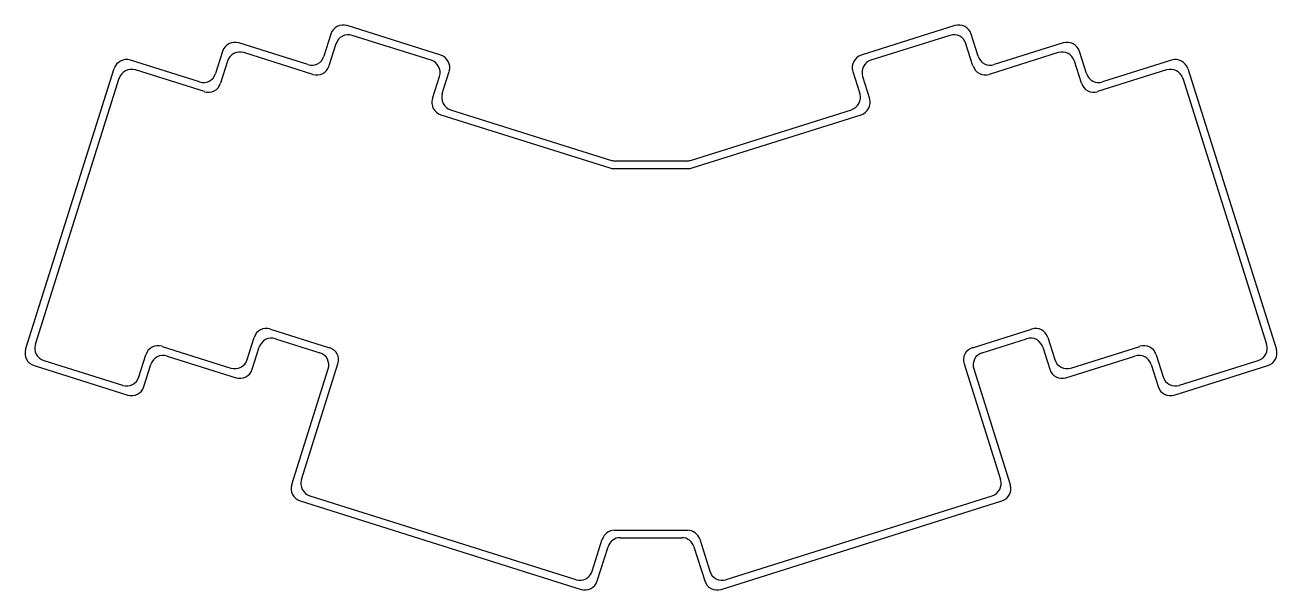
# Model space of a CAD drawing. Header units: millimetres. Extents: x 51 to 293, y -177 to -68.
import ezdxf

# ---------------------------------------------------------------- set-up
doc = ezdxf.new("R2010")
doc.units = ezdxf.units.MM

msp = doc.modelspace()

# ---------------------------------------------------------------- linework, layer by layer
for p, q in [((110.09, -69.84), (108.74, -74.13)), ((131.35, -73.92), (113.23, -68.21)), ((129.47, -74.9), (114.21, -70.09)), ((230.86, -68.21), (212.74, -73.92)), ((229.88, -70.09), (214.63, -74.9)), ((235.35, -74.13), (234, -69.84)), ((105.61, -75.76), (92.25, -71.55)), ((111.07, -71.72), (109.72, -76.01)), ((234.37, -76.01), (233.02, -71.72)), ((251.84, -71.55), (238.49, -75.76)), ((84.63, -79.11), (71.28, -74.9)), ((89.12, -73.19), (87.76, -77.48)), ((90.1, -75.07), (88.74, -79.36)), ((106.58, -77.64), (93.23, -73.43)), ((250.86, -73.43), (237.51, -77.64)), ((255.35, -79.36), (254, -75.07)), ((256.33, -77.48), (254.98, -73.19)), ((272.82, -74.9), (259.47, -79.11)), ((51, -130.89), (68.14, -76.53)), ((85.61, -80.99), (72.26, -76.78)), ((131.63, -81.35), (132.98, -77.06)), ((211.11, -77.06), (212.46, -81.35)), ((271.84, -76.78), (258.49, -80.99)), ((275.96, -76.53), (293.1, -130.89)), ((52.88, -129.91), (69.12, -78.41)), ((129.75, -82.33), (131.1, -78.03)), ((212.99, -78.03), (214.35, -82.33)), ((274.98, -78.41), (291.21, -129.91)), ((133.26, -84.48), (164.43, -94.31)), ((179.67, -94.31), (210.83, -84.48)), ((131.38, -85.46), (164.08, -95.77)), ((180.01, -95.77), (212.71, -85.46)), ((178.92, -94.42), (165.18, -94.42)), ((164.83, -95.89), (179.26, -95.89)), ((98.38, -126.96), (109.82, -130.57)), ((234.27, -130.57), (245.72, -126.96)), ((77.4, -130.31), (90.75, -134.52)), ((93.89, -132.88), (95.24, -128.59)), ((94.87, -134.76), (96.22, -130.47)), ((99.36, -128.84), (107.94, -131.55)), ((236.16, -131.55), (244.74, -128.84)), ((247.88, -130.47), (249.23, -134.76)), ((248.86, -128.59), (250.21, -132.88)), ((253.34, -134.52), (266.7, -130.31)), ((54.51, -133.05), (69.77, -137.86)), ((72.91, -136.23), (74.26, -131.94)), ((78.38, -132.19), (91.73, -136.4)), ((252.36, -136.4), (265.72, -132.19)), ((269.83, -131.94), (271.19, -136.23)), ((274.32, -137.86), (289.58, -133.05)), ((52.63, -134.03), (70.75, -139.74)), ((73.89, -138.11), (75.24, -133.82)), ((102.5, -157.09), (109.57, -134.68)), ((104.39, -156.12), (111.45, -133.7)), ((232.64, -133.7), (239.71, -156.12)), ((234.52, -134.68), (241.59, -157.09)), ((268.85, -133.82), (270.21, -138.11)), ((273.34, -139.74), (291.46, -134.03)), ((106.02, -159.25), (157.52, -175.49)), ((186.58, -175.49), (238.08, -159.25)), ((104.14, -160.23), (158.5, -177.37)), ((185.6, -177.37), (239.96, -160.23)), ((164.99, -165.93), (179.11, -165.93)), ((160.66, -173.86), (162.61, -167.67)), ((161.64, -175.74), (163.73, -169.11)), ((166.11, -167.36), (177.99, -167.36)), ((180.37, -169.11), (182.46, -175.74)), ((181.49, -167.67), (183.44, -173.86))]:
    msp.add_line(p, q)
for centre, start, end in [((112.48, -70.59), 72.5, 162.5), ((113.46, -72.47), 72.5, 162.5), ((230.64, -72.47), 17.5, 107.5), ((231.62, -70.59), 17.5, 107.5), ((91.5, -73.94), 72.5, 162.5), ((252.59, -73.94), 17.5, 107.5), ((70.52, -77.28), 72.5, 162.5), ((92.48, -75.82), 72.5, 162.5), ((106.36, -73.38), 252.5, 342.5), ((128.72, -77.28), 342.5, 72.5), ((130.6, -76.3), 342.5, 72.5), ((213.5, -76.3), 107.5, 197.5), ((215.38, -77.28), 107.5, 197.5), ((237.74, -73.38), 197.5, 287.5), ((251.61, -75.82), 17.5, 107.5), ((273.57, -77.28), 17.5, 107.5), ((71.5, -79.17), 72.5, 162.5), ((85.38, -76.73), 252.5, 342.5), ((107.34, -75.26), 252.5, 342.5), ((236.76, -75.26), 197.5, 287.5), ((258.72, -76.73), 197.5, 287.5), ((272.59, -79.17), 17.5, 107.5), ((86.36, -78.61), 252.5, 342.5), ((257.74, -78.61), 197.5, 287.5), ((132.13, -83.08), 162.5, 252.5), ((134.02, -82.1), 162.5, 252.5), ((210.08, -82.1), 287.5, 17.5), ((211.96, -83.08), 287.5, 17.5), ((165.18, -91.92), 252.5, 270), ((178.92, -91.92), 270, 287.5), ((164.83, -93.39), 252.5, 270), ((179.26, -93.39), 270, 287.5), ((97.62, -129.34), 72.5, 162.5), ((246.47, -129.34), 17.5, 107.5), ((55.27, -130.67), 162.5, 252.5), ((76.65, -132.69), 72.5, 162.5), ((98.6, -131.22), 72.5, 162.5), ((109.07, -132.95), 342.5, 72.5), ((235.03, -132.95), 107.5, 197.5), ((245.49, -131.22), 17.5, 107.5), ((267.45, -132.69), 17.5, 107.5), ((288.83, -130.67), 287.5, 17.5), ((53.38, -131.65), 162.5, 252.5), ((77.63, -134.57), 72.5, 162.5), ((91.5, -132.13), 252.5, 342.5), ((107.19, -133.93), 342.5, 72.5), ((236.91, -133.93), 107.5, 197.5), ((252.59, -132.13), 197.5, 287.5), ((266.47, -134.57), 17.5, 107.5), ((290.71, -131.65), 287.5, 17.5), ((92.48, -134.01), 252.5, 342.5), ((251.61, -134.01), 197.5, 287.5), ((70.53, -135.48), 252.5, 342.5), ((71.5, -137.36), 252.5, 342.5), ((272.59, -137.36), 197.5, 287.5), ((273.57, -135.48), 197.5, 287.5), ((104.89, -157.85), 162.5, 252.5), ((106.77, -156.87), 162.5, 252.5), ((237.32, -156.87), 287.5, 17.5), ((239.21, -157.85), 287.5, 17.5), ((164.99, -168.43), 90, 162.5), ((179.11, -168.43), 17.5, 90), ((166.11, -169.86), 90, 162.5), ((177.99, -169.86), 17.5, 90), ((158.27, -173.11), 252.5, 342.5), ((185.82, -173.11), 197.5, 287.5), ((159.25, -174.99), 252.5, 342.5), ((184.84, -174.99), 197.5, 287.5)]:
    msp.add_arc(centre, 2.5, start, end)

doc.saveas('drawing.dxf')
